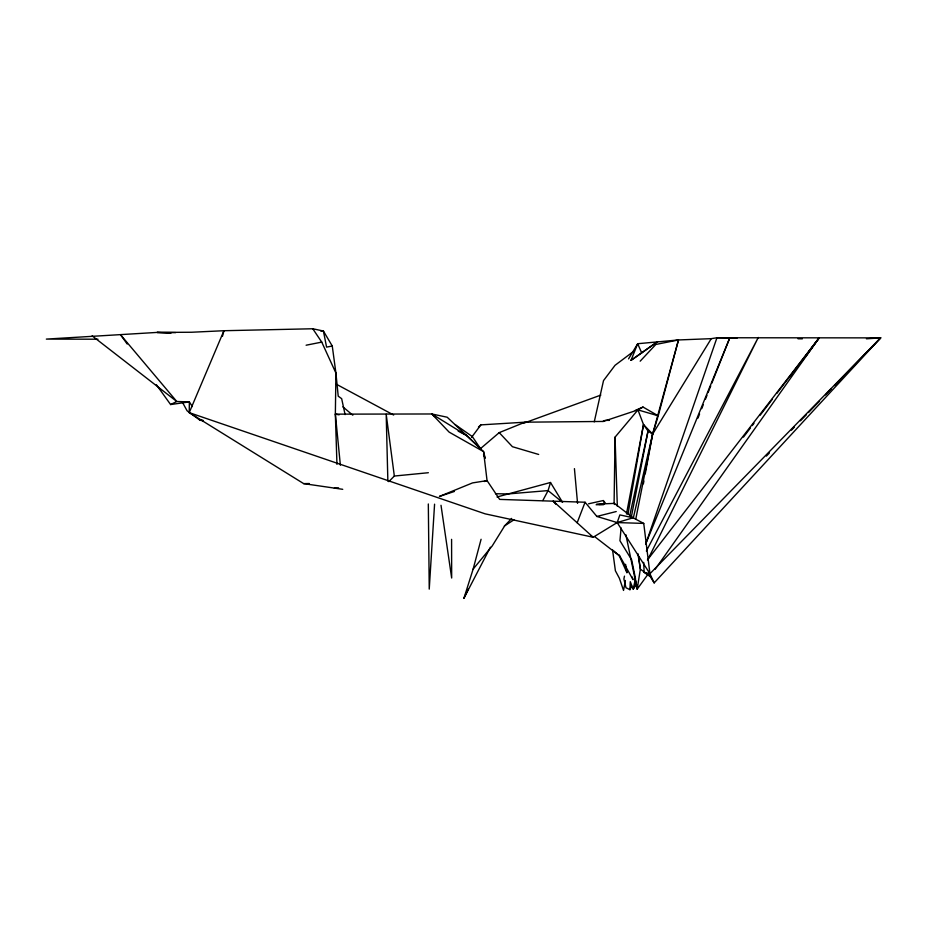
<?xml version="1.0" encoding="UTF-8"?>
<svg xmlns="http://www.w3.org/2000/svg" width="927" height="927" viewBox="0 0 927 927"><rect width="100%" height="100%" fill="white"/><g stroke="black" fill="none" stroke-linecap="round" stroke-linejoin="round"><path stroke-width="1.39" d="M336.953 464.357L335.354 414.149L335.922 373.071L332.26 346.014L323.407 331.02L312.781 328.761L223.928 330.719L191.553 332.248L156.999 332.422L46.35 339.097L97.961 339.212M614.091 503.593L615.053 437.15L637.95 409.896L643.014 407.046L658.228 415.817L678.483 339.954L711.264 338.656L716.953 337.752L880.65 337.88L654.172 582.898L650.105 576.385L640.36 569.097L637.88 553.581M434.578 504.172L429.236 589.12L428.32 503.975M621.102 527.927L619.931 540.708L631.646 559.804L635.493 578.645L633.187 589.062L630.279 581.692L629.943 589.699L625.992 587.741L623.894 578.993L624.462 576.142M627.973 514.23L643.5 424.578L637.95 409.896L603.234 421.449L525.053 422.179L480.87 424.879L478.459 427.069M625.389 580.487L623.535 590.429L619.41 578.321L615.389 570.777L612.504 549.584M643.373 483.836L643.906 480.986M645.227 473.882L652.631 434.091L678.483 339.954L637.706 343.72L628.552 358.876M626.455 514.01L643.5 424.578L652.631 434.091L635.725 519.317M631.241 517.417L648.031 431.02L643.5 424.578M629.688 515.922L648.031 431.02L652.631 434.091L633.28 518.112M594.253 421.878L603.523 380.603L615.03 365.319L633.303 351.588M222.468 336.269L223.928 330.719L189.224 412.642L303.674 483.627L342.735 489.317M490.383 547.243L463.929 598.239L473.141 569.097L481.09 539.271M496.999 496.988L550.499 482.48L548.089 490.592L542.828 500.534M657.834 417.127L652.631 434.091L711.264 338.656M631.357 585.609L629.943 589.699L631.542 585.679M646.397 542.028L716.953 337.752L737.22 338.007M577.173 522.758L585.064 502.237L499.665 499.398L487.057 480.603L483.57 451.623L466.745 435.563L431.82 413.975L335.354 414.149L340.371 465.203M697.985 418.077L699.572 414.056M701.704 408.691L703.292 404.67M705.424 399.305L707.011 395.284M708.077 392.596L710.742 385.899M711.797 383.222L729.34 338.969L645.609 544.137M631.009 360.348L637.706 343.72L641.669 352.874L631.009 360.348L657.567 341.646L641.669 352.874M463.929 598.239L468.228 589.097M635.111 585.192L633.187 589.062L636.617 584.416M647.938 559.387L758.286 337.44L646.362 550.997M655.122 569.305L818.981 338.123L647.428 559.943M648.17 574.01L637.173 589.19L625.864 534.705M805.447 356.814L818.981 338.123L776.838 393.361M790.592 376.466L792.307 374.137M800.916 362.527L818.981 338.123M471.449 437.521L480.87 424.879M743.477 437.092L750.499 427.892M752.249 425.586L754.01 423.28M760.152 415.226L772.446 399.12M473.141 569.097L492.202 545.968L504.786 525.69L511.692 518.425M640.175 361.182L655.829 344.462L678.483 339.954M766.386 456.096L769.387 452.979M791.438 430.174L794.451 427.057M800.464 420.835L806.478 414.612M808.483 412.538L819.503 401.136M825.517 394.914L831.531 388.691M834.543 385.586L880.65 337.88L866.421 338.807M643.697 562.376L644.149 572.341L649.931 573.732L880.65 337.88M388.819 481.646L394.334 476.038L428.355 472.724M480.256 448.819L499.213 432.631L525.053 422.179M504.334 526.026L513.998 519.792M156.408 384.763L170.603 404.543L176.779 401.495L189.363 401.912L192.352 406.594M602.851 421.472L605.227 420.348L609.445 420.383M635.319 410.383L643.014 407.046M523.28 423.349L600.823 395.099M454.381 491.461L439.398 496.443L472.538 482.909L487.057 480.603L484.334 481.507M585.064 502.237L596.872 516.443L616.235 511.542M588.552 503.801L603.292 500.534L605.598 503.419M306.107 345.215L321.75 342.109L335.922 373.071L338.228 396.188L341.657 398.656L345.099 414.612M332.26 346.014L326.571 347.115L323.407 331.02L320.765 331.055M170.603 404.543L189.363 401.912L189.224 412.642L485.122 513.836L593.187 537.254L617.185 522.573L633.071 517.787L643.744 523.419L649.931 573.732L654.172 582.898M334.346 488.262L338.575 487.811M596.119 504.763L603.883 504.439M596.721 504.126L614.427 503.384L633.071 517.787L619.873 514.902L617.185 522.573L649.931 573.732M303.674 483.627L309.317 483.523M598.935 504.543L603.697 504.531M182.978 403.268L187.08 410.788L200.058 420.279L202.932 420.279M175.678 332.619L156.999 332.422L170.881 333.268M798.008 338.772L802.353 338.83M495.481 493.732L507.996 493.94L548.089 490.592L562.562 502.33L550.499 482.48M643.744 523.419L617.185 522.573L596.872 516.443M200.058 420.279L202.909 420.673M335.354 414.149L339.12 414.821M483.512 454.717L485.227 458.239L483.57 451.623L449.12 432.109L431.82 413.975L447.185 417.22L480.649 448.83L472.295 436.547L455.03 424.485M637.95 409.896L658.228 415.817M538.668 454.462L512.434 446.71L499.213 432.631M458.17 431.125L466.745 435.563M336.339 384.218L393.662 415.029M590.847 535.829L593.187 537.254L553.141 501.101L555.957 504.288M644.149 572.341L650.105 576.385M594.844 536.768L619.85 556.107L633.037 579.676L632.214 577M92.121 335.829L176.779 401.495L120.522 334.717L127.208 344.033M431.82 413.975L434.995 416.582M342.886 406.86L352.828 415.203M613.245 550.545L619.85 556.107M312.781 328.761L321.75 342.109M618.796 554.74L626.919 572.654L625.586 564.311M603.292 500.534L604.346 503.152M625.574 567.162L626.919 572.654M635.702 579.954L637.173 589.19L640.36 569.097L638.61 556.351M441.009 505.296L451.669 578.019L451.588 539.34M394.334 476.038L386.188 414.23L387.868 481.159M574.427 468.633L577.567 503.396M615.053 437.15L617.324 506.246M614.427 503.384L614.427 504.497"/></g></svg>
